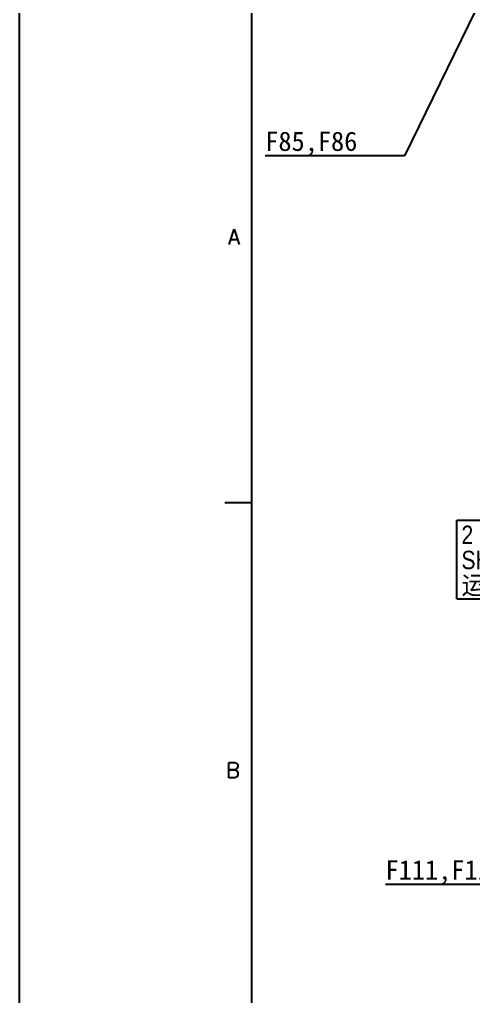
# Model space of a CAD drawing. Header units: millimetres. Extents: x -256 to 585, y -266 to 464.
# Drawn here: x -256.1 to -197.4, y 174.5 to 300.9 of the extents above; entities that cross this region are included whole.
import ezdxf

# ---------------------------------------------------------------- set-up
doc = ezdxf.new("R2010")
doc.units = ezdxf.units.MM
doc.layers.add('WELD_LABELS', color=5, linetype='Continuous')
doc.styles.add('Arial Narrow', font='ARIALN.TTF', dxfattribs={"height": 0.2})

# ---------------------------------------------------------------- blocks, each defined once
blk = doc.blocks.new('Unknown-252070812-55923')
at = {"color": 7, "linetype": 'Continuous'}
for p, q in [((-256.15, -266.25), (-256.15, 327.75)), ((-226.11, -246.9), (-226.11, 307.74)), ((-229.03, 271.75), (-228.38, 273.75)), ((-228.38, 273.75), (-227.73, 271.75)), ((-228.78, 272.42), (-227.98, 272.42)), ((-229.61, 238.4), (-226.11, 238.4)), ((-229.06, 202.75), (-229.06, 204.77)), ((-229.06, 204.77), (-228.32, 204.77)), ((-228.32, 204.77), (-228.08, 204.68)), ((-228.32, 203.81), (-229.06, 203.81)), ((-229.06, 203.81), (-228.32, 203.81)), ((-228.08, 203.91), (-228.32, 203.81)), ((-228.32, 203.81), (-228.08, 203.72)), ((-228.08, 204.68), (-228, 204.58)), ((-228, 204), (-228.08, 203.91)), ((-228.08, 203.72), (-228, 203.62)), ((-228, 204.58), (-227.91, 204.39)), ((-227.91, 204.2), (-228, 204)), ((-228, 203.62), (-227.91, 203.43)), ((-227.91, 204.39), (-227.91, 204.2)), ((-228.32, 202.75), (-229.06, 202.75)), ((-228.08, 202.85), (-228.32, 202.75)), ((-228, 202.95), (-228.08, 202.85)), ((-227.91, 203.14), (-228, 202.95)), ((-227.91, 203.43), (-227.91, 203.14))]:
    blk.add_line(p, q, dxfattribs=at)
blk = doc.blocks.new('Mark-252070812-5145 - 4836')
at = {"color": 7, "linetype": 'Continuous'}
blk.add_line((-166.92, 216.39), (-175.57, 225.91), dxfattribs=at)
at = {"color": 0}
for points in [[(-197.48, 233.01), (-197.48, 235.51), (-199, 235.51), (-199, 233.01)], [(-195.82, 233.01), (-195.82, 235.51), (-196.73, 235.51), (-196.73, 233.01)], [(-176.17, 229.76), (-176.17, 232.26), (-199, 232.26), (-199, 229.76)], [(-185.64, 226.51), (-185.64, 229.01), (-199, 229.01), (-199, 226.51)]]:
    blk.add_wipeout(points, dxfattribs=at)
for points in [[(-197.48, 233.01), (-197.48, 235.51), (-199, 235.51), (-199, 233.01)], [(-195.82, 233.01), (-195.82, 235.51), (-196.73, 235.51), (-196.73, 233.01)], [(-176.17, 229.76), (-176.17, 232.26), (-199, 232.26), (-199, 229.76)], [(-185.64, 226.51), (-185.64, 229.01), (-199, 229.01), (-199, 226.51)]]:
    blk.add_wipeout(points, dxfattribs=at)
at = {"color": 7, "linetype": 'Continuous'}
for p, q in [((-199.6, 225.91), (-199.6, 236.11)), ((-175.57, 225.91), (-175.57, 236.11)), ((-199.6, 225.91), (-175.57, 225.91))]:
    blk.add_line(p, q, dxfattribs=at)
at = {"color": 3, "style": 'Arial Narrow'}
for s, height, p in [('2', 2.39, (-199, 233.01)), ('SHIPPING BOLTS', 2.3861, (-199, 229.76)), ('运输螺栓', 2.386, (-199, 226.51))]:
    blk.add_text(s, height=height, dxfattribs=at).set_placement(p)
at = {"color": 0}
blk.add_wipeout([(-193.54, 233.01), (-193.54, 235.51), (-195.82, 235.51), (-195.82, 233.01)], dxfattribs=at)
blk.add_wipeout([(-193.54, 233.01), (-193.54, 235.51), (-195.82, 235.51), (-195.82, 233.01)], dxfattribs=at)
at = {"color": 3, "style": 'Arial Narrow'}
blk.add_text('-', height=2.39, dxfattribs=at).set_placement((-196.73, 233.01))
at = {"color": 0}
blk.add_wipeout([(-190.49, 233.01), (-190.49, 235.51), (-193.54, 235.51), (-193.54, 233.01)], dxfattribs=at)
blk.add_wipeout([(-190.49, 233.01), (-190.49, 235.51), (-193.54, 235.51), (-193.54, 233.01)], dxfattribs=at)
at = {"color": 7, "linetype": 'Continuous'}
blk.add_line((-199.6, 236.11), (-175.57, 236.11), dxfattribs=at)
at = {"color": 3, "style": 'Arial Narrow'}
for s, height, p in [('M', 2.39, (-195.82, 233.01)), ('20', 2.386, (-193.54, 233.01))]:
    blk.add_text(s, height=height, dxfattribs=at).set_placement(p)

msp = doc.modelspace()

# ---------------------------------------------------------------- linework, layer by layer
at = {"layer": 'WELD_LABELS', "color": 5}
for p, q in [((-173, 351.5), (-206.37, 283.22)), ((-206.37, 283.22), (-224.37, 283.22)), ((-190.82, 188.97), (-208.82, 188.97))]:
    msp.add_line(p, q, dxfattribs=at)

# ---------------------------------------------------------------- block references
msp.add_blockref('Unknown-252070812-55923', (0, 0))

# ---------------------------------------------------------------- texts
at = {"layer": 'WELD_LABELS', "color": 5, "char_height": 2.5, "attachment_point": 7}
for s, insert in [('F85,F86', (-224.37, 283.22)), ('F111,F112', (-208.82, 188.97))]:
    msp.add_mtext(s, dxfattribs=dict(at, insert=insert))

# ---------------------------------------------------------------- next in the draw order: block references
msp.add_blockref('Mark-252070812-5145 - 4836', (0, 0))

doc.saveas('drawing.dxf')
